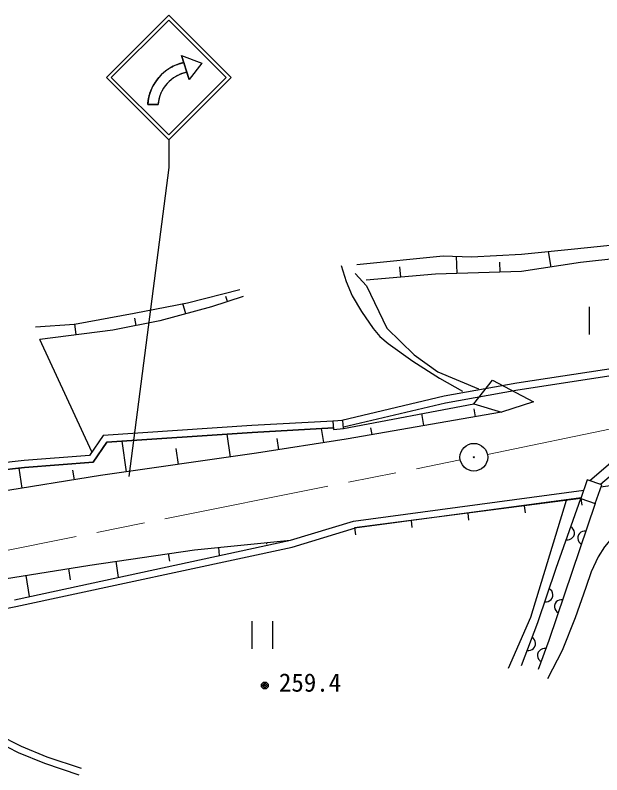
# Model space of a CAD drawing. Units: millimetres, scale not verified. Extents: x 40000 to 680000, y 20000 to 380000.
# Drawn here: x 335034 to 377332, y 274819 to 329592 of the extents above; entities that cross this region are included whole.
import ezdxf
from ezdxf.enums import TextEntityAlignment as Align

# ---------------------------------------------------------------- set-up
doc = ezdxf.new("R2010")
doc.units = ezdxf.units.MM
doc.header["$LTSCALE"] = 1000
doc.linetypes.add('CHAIN', pattern=[18.5, 12, -1.5, 3.5, -1.5])
for name, color, linetype, lineweight in [('S-BGD', 7, 'Continuous', 25), ('S-BMK', 2, 'CHAIN', 13), ('S-BMK-SRVR', 3, 'Continuous', 25), ('S-STR-HTXT', 7, 'Continuous', 13), ('S-STR-STRC', 7, 'Continuous', 25)]:
    doc.layers.add(name, color=color, linetype=linetype, lineweight=lineweight)
doc.styles.add('ＭＳ ゴシック', font='')
doc.styles.get('ＭＳ ゴシック').set_extended_font_data('MS Gothic')

msp = doc.modelspace()

# ---------------------------------------------------------------- linework, layer by layer
at = {"layer": 'S-BGD'}
for p, q in [((375354, 312743), (379037, 313134)), ((359680, 311622), (365897, 312247)), ((365897, 312247), (367935, 312169)), ((366896, 310963), (366860, 312210)), ((367935, 312169), (371540, 312352)), ((371540, 312352), (375354, 312743)), ((373669, 311426), (373496, 312552)), ((369992, 311055), (369970, 311785)), ((375798, 311752), (371540, 311100)), ((379481, 312169), (375798, 311752)), ((362841, 310696), (362775, 311436)), ((359549, 310970), (360359, 310083)), ((365349, 310918), (360333, 310474)), ((371540, 311100), (365349, 310918)), ((360359, 310083), (361822, 307033)), ((347450, 308858), (351238, 309823)), ((351473, 309301), (349200, 308571)), ((350337, 308936), (350219, 309300)), ((343610, 308102), (347450, 308858)), ((349200, 308571), (345465, 307554)), ((347333, 308063), (347132, 308795)), ((376429, 308558), (376429, 306563)), ((339300, 307320), (343610, 308102)), ((336504, 307111), (339300, 307320)), ((339436, 306544), (339337, 307326)), ((345465, 307554), (342069, 306877)), ((343767, 307215), (343661, 307745)), ((342069, 306877), (336803, 306211)), ((361822, 307033), (363807, 305104)), ((340572, 298117), (336803, 306211)), ((363807, 305104), (365505, 303878)), ((383147, 304894), (371210, 303056)), ((383223, 304401), (371286, 302563)), ((376459, 296029), (386058, 304281)), ((365505, 303878), (368431, 302653)), ((377226, 295769), (386503, 303717)), ((371198, 303054), (365960, 302116)), ((368100, 301579), (369444, 303268)), ((369444, 303268), (372415, 301708)), ((371286, 302563), (366062, 301627)), ((365960, 302116), (358586, 300373)), ((366062, 301627), (358701, 299888)), ((358711, 299778), (368100, 301579)), ((368100, 301579), (370097, 300959)), ((372415, 301708), (370097, 300959)), ((370097, 300959), (358907, 299030)), ((364502, 299995), (364352, 300861)), ((368232, 300638), (368135, 301199)), ((357956, 300324), (352090, 300007)), ((358656, 300374), (357939, 300309)), ((357939, 300309), (357993, 299713)), ((358711, 299778), (358656, 300374)), ((352090, 300007), (341374, 299284)), ((357983, 299826), (352121, 299509)), ((352121, 299509), (357983, 299826)), ((357286, 298773), (357125, 299779)), ((357983, 299826), (357993, 299713)), ((357993, 299713), (358711, 299778)), ((357993, 299713), (358711, 299778)), ((360772, 299352), (360689, 299829)), ((341374, 299284), (340388, 297850)), ((352121, 299509), (341650, 298802)), ((341650, 298802), (352121, 299509)), ((350550, 297733), (350312, 299387)), ((354043, 298258), (353915, 299064)), ((341650, 298802), (340665, 297371)), ((340665, 297371), (341650, 298802)), ((343061, 296661), (342743, 298876)), ((358907, 299030), (352422, 298001)), ((352422, 298001), (341189, 296393)), ((346805, 297197), (346638, 298358)), ((335671, 297475), (327926, 296661)), ((340388, 297850), (335671, 297475)), ((377270, 295582), (392422, 297756)), ((335717, 296978), (327974, 296164)), ((327974, 296164), (335717, 296978)), ((335547, 295493), (335316, 296936)), ((340665, 297371), (335717, 296978)), ((335717, 296978), (340665, 297371)), ((341189, 296393), (329906, 294593)), ((339308, 296093), (339197, 296787)), ((376281, 296090), (375822, 294745)), ((377322, 295736), (376281, 296090)), ((359432, 293111), (376025, 295340)), ((376863, 294391), (377322, 295736)), ((359499, 292616), (375845, 294812)), ((375822, 294745), (359499, 292616)), ((374048, 289725), (375822, 294745)), ((375822, 294745), (376863, 294391)), ((375822, 294745), (375887, 294250)), ((371742, 294213), (371806, 293718)), ((374759, 294606), (372196, 286160)), ((376863, 294391), (373503, 284499)), ((367661, 293681), (367725, 293186)), ((354879, 291728), (359432, 293111)), ((363580, 293148), (363644, 292654)), ((355004, 291244), (359577, 292633)), ((359499, 292616), (359563, 292122)), ((375202, 292628), (375102, 292705)), ((375276, 292538), (375202, 292628)), ((375337, 292411), (375276, 292538)), ((375227, 291921), (375305, 292020)), ((375305, 292020), (375358, 292171)), ((375360, 292297), (375337, 292411)), ((375358, 292171), (375360, 292297)), ((375600, 291977), (375599, 291851)), ((375651, 292128), (375600, 291977)), ((375728, 292229), (375651, 292128)), ((375817, 292304), (375728, 292229)), ((375943, 292367), (375817, 292304)), ((376057, 292391), (375943, 292367)), ((376184, 292391), (376057, 292391)), ((334983, 287447), (354879, 291728)), ((347965, 291041), (354879, 291728)), ((353150, 291556), (353162, 291438)), ((374769, 291765), (374896, 291762)), ((374896, 291762), (375010, 291786)), ((375010, 291786), (375137, 291847)), ((375137, 291847), (375227, 291921)), ((375599, 291851), (375624, 291737)), ((375624, 291737), (375687, 291611)), ((375687, 291611), (375762, 291522)), ((375762, 291522), (375863, 291446)), ((335086, 286959), (355004, 291244)), ((340408, 289942), (347965, 291041)), ((349693, 291212), (349752, 290625)), ((346076, 290766), (346155, 290224)), ((334252, 288943), (340408, 289942)), ((342297, 290217), (342466, 289057)), ((338869, 289692), (339002, 288875)), ((372712, 285806), (374048, 289725)), ((335791, 289193), (336038, 287674)), ((373642, 288161), (373541, 288238)), ((373717, 288073), (373642, 288161)), ((373780, 287946), (373717, 288073)), ((373752, 287555), (373803, 287706)), ((373804, 287832), (373780, 287946)), ((373803, 287706), (373804, 287832)), ((373219, 287293), (373346, 287292)), ((373346, 287292), (373460, 287317)), ((373460, 287317), (373586, 287379)), ((373586, 287379), (373675, 287454)), ((373675, 287454), (373752, 287555)), ((373920, 287031), (373919, 286905)), ((373971, 287182), (373920, 287031)), ((374048, 287283), (373971, 287182)), ((374136, 287358), (374048, 287283)), ((374263, 287420), (374136, 287358)), ((374377, 287445), (374263, 287420)), ((374504, 287445), (374377, 287445)), ((327307, 285377), (335086, 286959)), ((373919, 286905), (373944, 286791)), ((373944, 286791), (374006, 286665)), ((374006, 286665), (374082, 286576)), ((374082, 286576), (374183, 286500)), ((372196, 286160), (370587, 282485)), ((352086, 285908), (352086, 283913)), ((353605, 283913), (353605, 285908)), ((371539, 282703), (372712, 285806)), ((372400, 284641), (372302, 284721)), ((372473, 284550), (372400, 284641)), ((372531, 284421), (372473, 284550)), ((372552, 284307), (372531, 284421)), ((372547, 284181), (372552, 284307)), ((373503, 284499), (372739, 282403)), ((371949, 283787), (372076, 283782)), ((372076, 283782), (372190, 283803)), ((372190, 283803), (372319, 283861)), ((372319, 283861), (372410, 283934)), ((372410, 283934), (372490, 284032)), ((372490, 284032), (372547, 284181)), ((372832, 283768), (372754, 283669)), ((372923, 283841), (372832, 283768)), ((373051, 283901), (372923, 283841)), ((373166, 283923), (373051, 283901)), ((373292, 283920), (373166, 283923)), ((372699, 283519), (372696, 283393)), ((372696, 283393), (372718, 283279)), ((372754, 283669), (372699, 283519)), ((372718, 283279), (372778, 283151)), ((372778, 283151), (372851, 283061)), ((372851, 283061), (372950, 282982)), ((333724, 277773), (335463, 276888)), ((333461, 277346), (335254, 276434)), ((335463, 276888), (337323, 276124)), ((335254, 276434), (337148, 275657)), ((337323, 276124), (339792, 275291)), ((337148, 275657), (339632, 274819))]:
    msp.add_line(p, q, dxfattribs=at)
for points in [[(358530, 311543), (358889, 310398), (359330, 309359), (359993, 308218), (360845, 306991), (361326, 306433), (361925, 305908), (363694, 304650), (365625, 303410), (367282, 302470)], [(379736, 293285), (378780, 292556), (378028, 291864), (377517, 291248), (377070, 290546), (376573, 289458), (376173, 288325), (375410, 286139), (374473, 283794), (373419, 281735)]]:
    msp.add_lwpolyline(points, dxfattribs=at)
for major_axis in [(250, 0), (150, 0), (50, 0)]:
    msp.add_ellipse((353033, 281260), major_axis=major_axis, ratio=0.998023, dxfattribs=at)
at = {"layer": 'S-BMK'}
for p, q in [((369084, 297921), (386635, 301556)), ((327674, 289662), (367125, 297523))]:
    msp.add_line(p, q, dxfattribs=at)
at = {"layer": 'S-BMK-SRVR'}
for major_axis in [(1000, 0), (40, 0)]:
    msp.add_ellipse((368105, 297719), major_axis=major_axis, ratio=0.998023, dxfattribs=at)
at = {"layer": 'S-STR-STRC'}
for p, q in [((341613, 325103), (346111, 329592)), ((341966, 325103), (346111, 329240)), ((350609, 325103), (346111, 329592)), ((350256, 325103), (346111, 329240)), ((347017, 326697), (348486, 326134)), ((347017, 326697), (347575, 324952)), ((347017, 326697), (348486, 326134)), ((347017, 326697), (347575, 324952)), ((347183, 326179), (347017, 326697)), ((347017, 326697), (348486, 326134)), ((347575, 324952), (347017, 326697)), ((347017, 326697), (348486, 326134)), ((346368, 325880), (346419, 325907)), ((346419, 325907), (346471, 325932)), ((346471, 325932), (346524, 325957)), ((346524, 325957), (346577, 325981)), ((346577, 325981), (346630, 326003)), ((346630, 326003), (346684, 326025)), ((346684, 326025), (346738, 326046)), ((346738, 326046), (346793, 326066)), ((346793, 326066), (346848, 326085)), ((346848, 326085), (346903, 326103)), ((346903, 326103), (346958, 326120)), ((346958, 326120), (347014, 326136)), ((347014, 326136), (347070, 326151)), ((347070, 326151), (347126, 326165)), ((347183, 326179), (347126, 326165)), ((347183, 326179), (347409, 325470)), ((347183, 326179), (347409, 325470)), ((348486, 326134), (347575, 324952)), ((348486, 326134), (347575, 324952)), ((348486, 326134), (347575, 324952)), ((348486, 326134), (347575, 324952)), ((345615, 325342), (345658, 325382)), ((345658, 325382), (345701, 325421)), ((345701, 325421), (345744, 325459)), ((345744, 325459), (345789, 325496)), ((345789, 325496), (345834, 325533)), ((345834, 325533), (345879, 325568)), ((345879, 325568), (345926, 325603)), ((345926, 325603), (345973, 325638)), ((345973, 325638), (346020, 325671)), ((346020, 325671), (346068, 325703)), ((346068, 325703), (346117, 325735)), ((346117, 325735), (346166, 325766)), ((346166, 325766), (346216, 325796)), ((346216, 325796), (346266, 325825)), ((346266, 325825), (346316, 325853)), ((346316, 325853), (346368, 325880)), ((347019, 325361), (346977, 325345)), ((347061, 325376), (347019, 325361)), ((347104, 325391), (347061, 325376)), ((347147, 325404), (347104, 325391)), ((347190, 325417), (347147, 325404)), ((347234, 325429), (347190, 325417)), ((347277, 325441), (347234, 325429)), ((347321, 325451), (347277, 325441)), ((347365, 325461), (347321, 325451)), ((347409, 325470), (347365, 325461)), ((347575, 324952), (347409, 325470)), ((341613, 325103), (346111, 320613)), ((341966, 325103), (346111, 320966)), ((345133, 324765), (345165, 324814)), ((345165, 324814), (345198, 324861)), ((345198, 324861), (345232, 324908)), ((345232, 324908), (345267, 324954)), ((345267, 324954), (345303, 325000)), ((345303, 325000), (345339, 325045)), ((345339, 325045), (345376, 325090)), ((345376, 325090), (345414, 325133)), ((345414, 325133), (345453, 325177)), ((345453, 325177), (345492, 325219)), ((345492, 325219), (345533, 325261)), ((345533, 325261), (345574, 325302)), ((345574, 325302), (345615, 325342)), ((346142, 324821), (346109, 324790)), ((346111, 320966), (350256, 325103)), ((346111, 320613), (350609, 325103)), ((346175, 324852), (346142, 324821)), ((346209, 324882), (346175, 324852)), ((346243, 324911), (346209, 324882)), ((346278, 324940), (346243, 324911)), ((346313, 324968), (346278, 324940)), ((346348, 324995), (346313, 324968)), ((346385, 325022), (346348, 324995)), ((346421, 325048), (346385, 325022)), ((346458, 325074), (346421, 325048)), ((346496, 325099), (346458, 325074)), ((346534, 325123), (346496, 325099)), ((346572, 325147), (346534, 325123)), ((346611, 325170), (346572, 325147)), ((346650, 325192), (346611, 325170)), ((346690, 325214), (346650, 325192)), ((346730, 325235), (346690, 325214)), ((346770, 325255), (346730, 325235)), ((346811, 325274), (346770, 325255)), ((346852, 325293), (346811, 325274)), ((346893, 325311), (346852, 325293)), ((346935, 325329), (346893, 325311)), ((346977, 325345), (346935, 325329)), ((344857, 324256), (344881, 324309)), ((344881, 324309), (344905, 324362)), ((344905, 324362), (344930, 324414)), ((344930, 324414), (344957, 324466)), ((344957, 324466), (344984, 324517)), ((344984, 324517), (345012, 324568)), ((345012, 324568), (345041, 324618)), ((345041, 324618), (345070, 324668)), ((345070, 324668), (345101, 324717)), ((345101, 324717), (345133, 324765)), ((345691, 324262), (345668, 324223)), ((345714, 324300), (345691, 324262)), ((345738, 324338), (345714, 324300)), ((345763, 324376), (345738, 324338)), ((345788, 324413), (345763, 324376)), ((345815, 324450), (345788, 324413)), ((345841, 324486), (345815, 324450)), ((345869, 324522), (345841, 324486)), ((345897, 324557), (345869, 324522)), ((345925, 324592), (345897, 324557)), ((345954, 324626), (345925, 324592)), ((345984, 324660), (345954, 324626)), ((346015, 324693), (345984, 324660)), ((346045, 324726), (346015, 324693)), ((346077, 324758), (346045, 324726)), ((346109, 324790), (346077, 324758)), ((344674, 323707), (344688, 323764)), ((344688, 323764), (344703, 323820)), ((344703, 323820), (344719, 323875)), ((344719, 323875), (344736, 323931)), ((344736, 323931), (344754, 323986)), ((344754, 323986), (344772, 324041)), ((344772, 324041), (344792, 324095)), ((344792, 324095), (344813, 324149)), ((344813, 324149), (344835, 324203)), ((344835, 324203), (344857, 324256)), ((345450, 323730), (345436, 323687)), ((345464, 323772), (345450, 323730)), ((345479, 323815), (345464, 323772)), ((345494, 323857), (345479, 323815)), ((345511, 323899), (345494, 323857)), ((345528, 323941), (345511, 323899)), ((345546, 323982), (345528, 323941)), ((345564, 324023), (345546, 323982)), ((345584, 324064), (345564, 324023)), ((345604, 324104), (345584, 324064)), ((345624, 324144), (345604, 324104)), ((345646, 324184), (345624, 324144)), ((345668, 324223), (345646, 324184)), ((344591, 323154), (344594, 323193)), ((344594, 323193), (344599, 323250)), ((344599, 323250), (344605, 323308)), ((344605, 323308), (344612, 323366)), ((344612, 323366), (344620, 323423)), ((344620, 323423), (344629, 323480)), ((344629, 323480), (344639, 323537)), ((344639, 323537), (344650, 323594)), ((344650, 323594), (344661, 323651)), ((344661, 323651), (344674, 323707)), ((345339, 323202), (345335, 323157)), ((345344, 323247), (345339, 323202)), ((345349, 323291), (345344, 323247)), ((345356, 323336), (345349, 323291)), ((345363, 323380), (345356, 323336)), ((345371, 323425), (345363, 323380)), ((345380, 323469), (345371, 323425)), ((345390, 323513), (345380, 323469)), ((345400, 323557), (345390, 323513)), ((345411, 323600), (345400, 323557)), ((345423, 323644), (345411, 323600)), ((345436, 323687), (345423, 323644)), ((345334, 323153), (344591, 323154)), ((344591, 323154), (345334, 323153)), ((346111, 320613), (346111, 318618)), ((346111, 318618), (343217, 296324))]:
    msp.add_line(p, q, dxfattribs=at)
for major_axis, start_param, end_param in [((3326, 0), 1.791198, 3.076959), ((2584, 0), 1.765672, 3.058865)]:
    msp.add_ellipse((347910, 322940), major_axis=major_axis, ratio=0.998023, start_param=start_param, end_param=end_param, dxfattribs=at)

# ---------------------------------------------------------------- texts
at = {"layer": 'S-STR-HTXT', "style": 'ＭＳ ゴシック'}
msp.add_text('259.4', height=1320, dxfattribs=at).set_placement((354050, 280417), align=Align.BOTTOM_LEFT)

doc.saveas('drawing.dxf')
